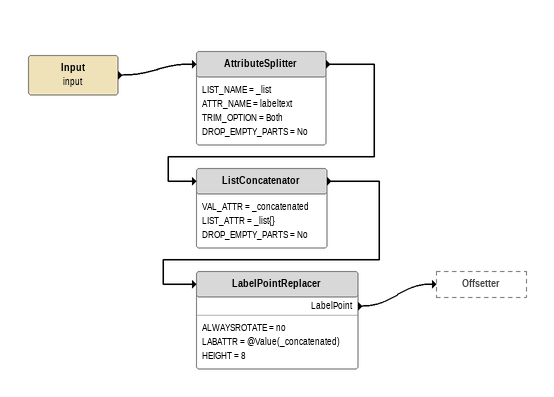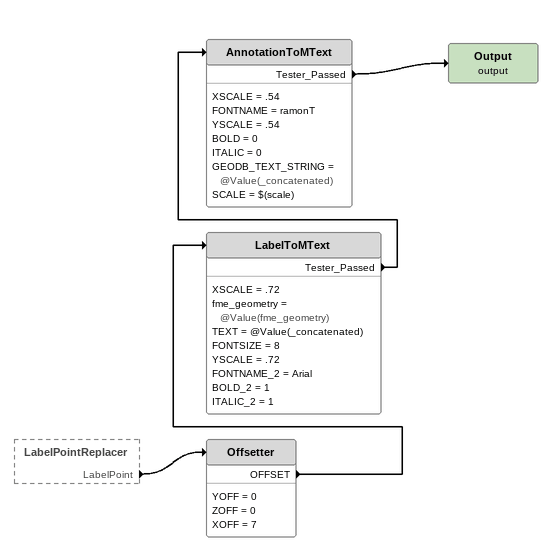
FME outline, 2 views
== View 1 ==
Input (input)
    -> AttributeSplitter
AttributeSplitter
    LIST_NAME = _list
    ATTR_NAME = labeltext
    TRIM_OPTION = Both
    DROP_EMPTY_PARTS = No
    -> ListConcatenator
ListConcatenator
    VAL_ATTR = _concatenated
    LIST_ATTR = _list{}
    DROP_EMPTY_PARTS = No
    -> LabelPointReplacer
LabelPointReplacer
    ALWAYSROTATE = no
    LABATTR = @Value(_concatenated)
    HEIGHT = 8
    LabelPoint -> Offsetter

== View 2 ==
LabelPointReplacer [outside]
    LabelPoint -> Offsetter
Offsetter
    YOFF = 0
    ZOFF = 0
    XOFF = 7
    OFFSET -> LabelToMText
LabelToMText
    XSCALE = .72
    fme_geometry = @Value(fme_geometry)
    TEXT = @Value(_concatenated)
    FONTSIZE = 8
    YSCALE = .72
    FONTNAME_2 = Arial
    BOLD_2 = 1
    ITALIC_2 = 1
    Tester_Passed -> AnnotationToMText
AnnotationToMText
    XSCALE = .54
    FONTNAME = ramonT
    YSCALE = .54
    BOLD = 0
    ITALIC = 0
    GEODB_TEXT_STRING = @Value(_concatenated)
    SCALE = $(scale)
    Tester_Passed -> Output (output)
Output (output)
